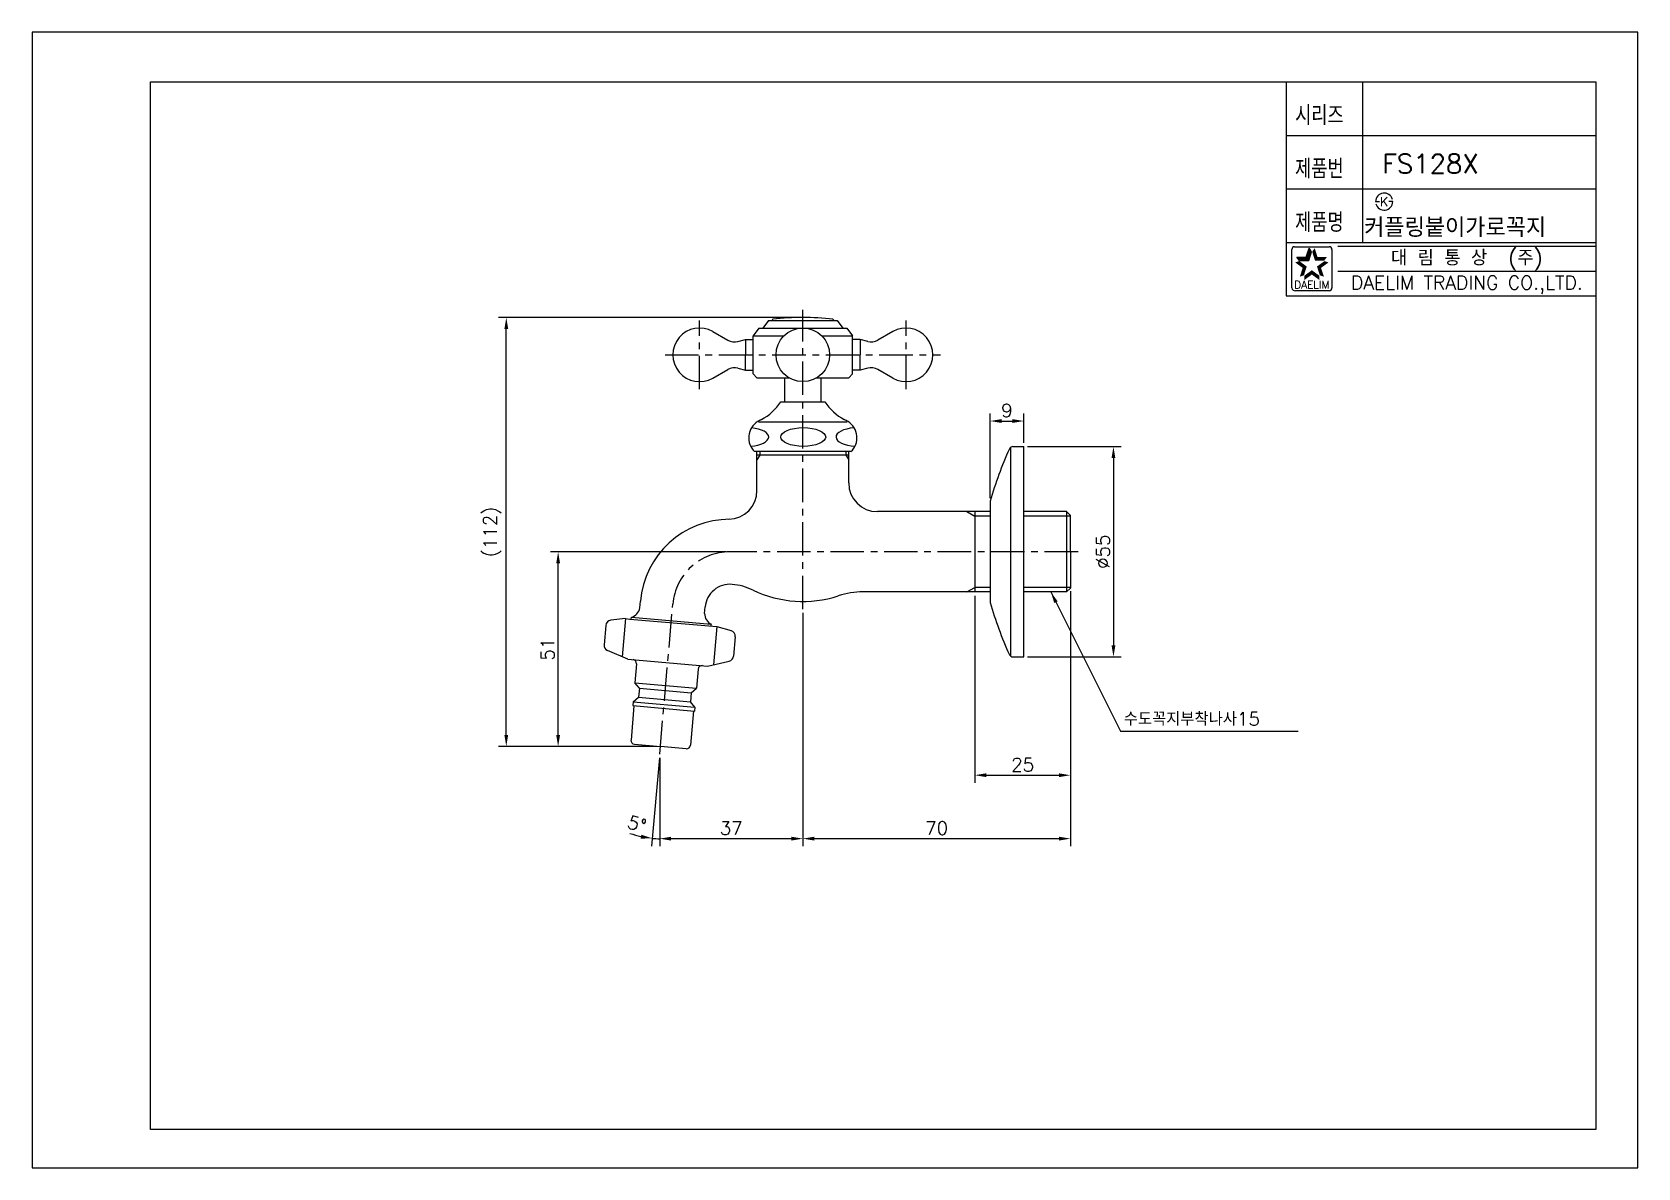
# Model space of a CAD drawing. Extents: x 6204 to 6624, y -9 to 288.
import ezdxf
from ezdxf.enums import TextEntityAlignment as Align

# ---------------------------------------------------------------- set-up
doc = ezdxf.new("R2010")
doc.units = 0
doc.header["$LTSCALE"] = 7
doc.header["$MEASUREMENT"] = 0
doc.linetypes.add('CENTER', pattern=[2, 1.25, -0.25, 0.25, -0.25])
doc.layers.get('0').update_dxf_attribs({"color": 2, "linetype": 'CONTINUOUS'})
for name, color, linetype in [('CL', 1, 'CENTER'), ('D', 2, 'CONTINUOUS'), ('DIM', 2, 'CONTINUOUS'), ('DWG', 7, 'CONTINUOUS'), ('TXT', 4, 'CONTINUOUS')]:
    doc.layers.add(name, color=color, linetype=linetype)
doc.styles.add('GHS', font='ROMANS', dxfattribs={"bigfont": 'GHS'})
doc.styles.add('ROMANS', font='romans')
doc.dimstyles.get("Standard").update_dxf_attribs({"dimtxt": 0.18, "dimasz": 0.18, "dimexe": 0.18, "dimexo": 0.0625, "dimgap": 0.09, "dimtad": 0, "dimtih": 1, "dimtoh": 1, "dimdec": 4, "dimzin": 0, "dimdsep": 46, "dimtxsty": 'Standard', "dimcen": 0.09, "dimadec": 0, "dimazin": 0, "dimtfac": 1, "dimtdec": 4, "dimtofl": 0, "dimtmove": 0, "dimatfit": 3, "dimfxl": 0, "dimtolj": 1, "dimtzin": 0, "dimarcsym": 0})

# ---------------------------------------------------------------- blocks, each defined once
blk = doc.blocks.new('BORDER')
for p, q in [((1, 1), (0, 1)), ((0, 1), (0, 0)), ((1, 0), (1, 1)), ((0, 0), (1, 0))]:
    blk.add_line(p, q)

msp = doc.modelspace()

# ---------------------------------------------------------------- linework, layer by layer
at = {"color": 7}
for p, q in [((6531.57, 275.22), (6531.57, 219.22)), ((6551.57, 275.22), (6551.57, 233.22)), ((6531.57, 261.22), (6612.57, 261.22)), ((6531.57, 247.22), (6612.57, 247.22)), ((6531.57, 233.22), (6612.57, 233.22)), ((6531.57, 219.22), (6612.57, 219.22))]:
    msp.add_line(p, q, dxfattribs=at)
at = {"color": 2, "linetype": 'Continuous'}
for p, q in [((6533.04, 221.35), (6533.04, 231.35)), ((6533.79, 232.1), (6542.79, 232.1)), ((6543.54, 231.35), (6543.54, 221.35)), ((6545.07, 232.22), (6612.57, 232.22)), ((6545.07, 225.72), (6612.57, 225.72)), ((6542.79, 220.6), (6534.04, 220.6))]:
    msp.add_line(p, q, dxfattribs=at)
at = {"color": 2}
for p, q in [((6536.81, 229.4), (6537.55, 231.71)), ((6538.22, 230.79), (6537.55, 231.71)), ((6534.38, 229.4), (6536.81, 229.4)), ((6535.05, 228.49), (6534.38, 229.4)), ((6535.05, 228.49), (6537.47, 228.49)), ((6537.47, 228.49), (6538.22, 230.79))]:
    msp.add_line(p, q, dxfattribs=at)
for p, q in [((6404.15, 213.61), (6325.59, 213.61)), ((6327.59, 104.43), (6327.59, 210.61)), ((6454.13, 166.31), (6454.13, 188.52)), ((6457.13, 186.52), (6459.95, 186.52)), ((6462.95, 180.83), (6462.95, 188.52)), ((6463.95, 179.83), (6488.4, 179.83)), ((6486.4, 176.83), (6486.4, 127.83)), ((6385.09, 152.33), (6339.15, 152.33)), ((6341.15, 104.43), (6341.15, 149.33)), ((6450.15, 140.83), (6450.15, 91.9)), ((6475.15, 142.03), (6475.15, 91.9)), ((6475.15, 142.03), (6475.15, 75.31)), ((6405.15, 136.33), (6405.15, 75.31)), ((6405.15, 135.33), (6405.15, 75.31)), ((6463.95, 124.83), (6488.4, 124.83)), ((6366.89, 101.43), (6325.59, 101.43)), ((6366.89, 101.43), (6337.02, 101.43)), ((6366.89, 101.43), (6339.15, 101.43)), ((6367.63, 98.44), (6365.61, 75.38)), ((6367.71, 98.44), (6367.71, 75.31)), ((6453.15, 93.9), (6472.15, 93.9)), ((6370.71, 77.31), (6402.15, 77.31)), ((6408.15, 77.31), (6472.15, 77.31))]:
    msp.add_line(p, q)
at = {"color": 2, "linetype": 'Continuous'}
for centre, radius, start, end in [((6533.79, 231.35), 0.75, 90, 180), ((6542.79, 231.35), 0.75, 0, 90), ((6533.92, 221.48), 0.884, 188.1301, 278.1301), ((6542.79, 221.35), 0.75, 270, 0)]:
    msp.add_arc(centre, radius, start, end, dxfattribs=at)
for start, end in [(249.4648, 257.2324), (265, 270)]:
    msp.add_arc((6367.71, 99.44), 22.15, start, end)
at = {"color": 2}
for points in [[(6536.81, 229.4), (6537.47, 228.49), (6537.55, 231.71), (6538.22, 230.79)], [(6539.03, 231.71), (6538.37, 230.79), (6539.78, 229.4), (6539.12, 228.49)], [(6535.89, 226.57), (6536.96, 226.92), (6533.92, 228), (6535, 228.35)], [(6534.38, 229.4), (6535.05, 228.49), (6536.81, 229.4), (6537.47, 228.49)], [(6535.14, 224.26), (6536.21, 224.61), (6535.89, 226.57), (6536.96, 226.92)], [(6539.78, 229.4), (6539.12, 228.49), (6542.21, 229.4), (6541.54, 228.49)], [(6542.66, 228), (6541.59, 228.35), (6540.7, 226.57), (6539.63, 226.92)], [(6540.7, 226.57), (6539.63, 226.92), (6541.45, 224.26), (6540.38, 224.61)], [(6538.29, 224.82), (6538.29, 225.95), (6536.33, 223.4), (6536.33, 224.53)], [(6540.26, 223.4), (6540.26, 224.53), (6538.29, 224.82), (6538.29, 225.95)]]:
    msp.add_solid(points, dxfattribs=at)
for points in [[(6327.09, 210.61), (6328.09, 210.61), (6327.59, 213.61)], [(6457.13, 187.02), (6457.13, 186.02), (6454.13, 186.52)], [(6459.95, 187.02), (6459.95, 186.02), (6462.95, 186.52)], [(6485.9, 176.83), (6486.9, 176.83), (6486.4, 179.83)], [(6340.65, 149.33), (6341.65, 149.33), (6341.15, 152.33)], [(6485.9, 127.83), (6486.9, 127.83), (6486.4, 124.83)], [(6327.09, 104.43), (6328.09, 104.43), (6327.59, 101.43)], [(6340.65, 104.43), (6341.65, 104.43), (6341.15, 101.43)], [(6453.15, 94.4), (6453.15, 93.4), (6450.15, 93.9)], [(6472.15, 94.4), (6472.15, 93.4), (6475.15, 93.9)], [(6362.9, 78.33), (6362.74, 77.34), (6365.78, 77.37)], [(6370.71, 77.81), (6370.71, 76.81), (6367.71, 77.31)], [(6402.15, 77.81), (6402.15, 76.81), (6405.15, 77.31)], [(6408.15, 77.81), (6408.15, 76.81), (6405.15, 77.31)], [(6472.15, 77.81), (6472.15, 76.81), (6475.15, 77.31)]]:
    msp.add_solid(points)
at = {"layer": 'CL'}
for p, q in [((6405.15, 137.33), (6405.15, 215.61)), ((6378.15, 194.83), (6378.15, 212.83)), ((6432.15, 194.83), (6432.15, 212.83)), ((6369.15, 203.83), (6441.15, 203.83)), ((6477.15, 152.33), (6386.09, 152.33)), ((6367.71, 99.44), (6371.14, 138.64))]:
    msp.add_line(p, q, dxfattribs=at)
msp.add_arc((6386.09, 137.33), 15, 90, 175, dxfattribs=at)
at = {"layer": 'D', "color": 7}
for p, q in [((6393.65, 210.83), (6392.15, 208.83)), ((6393.65, 210.83), (6416.65, 210.83)), ((6396.15, 212.83), (6394.65, 210.83)), ((6396.15, 212.83), (6414.15, 212.83)), ((6413.15, 213), (6413.15, 212.83)), ((6414.15, 212.83), (6415.65, 210.83)), ((6416.65, 210.83), (6418.15, 208.83)), ((6381.65, 209.89), (6385.53, 207.65)), ((6388.19, 207.3), (6390.15, 207.83)), ((6390.15, 207.83), (6390.15, 203.83)), ((6390.15, 207.83), (6392.15, 207.83)), ((6392.15, 198.83), (6392.15, 208.83)), ((6392.15, 208.83), (6400.26, 208.83)), ((6410.05, 208.83), (6418.15, 208.83)), ((6418.15, 198.83), (6418.15, 208.83)), ((6420.15, 207.83), (6418.15, 207.83)), ((6420.15, 207.83), (6420.15, 203.83)), ((6422.12, 207.3), (6420.15, 207.83)), ((6428.65, 209.89), (6424.78, 207.65)), ((6390.15, 199.83), (6390.15, 203.83)), ((6420.15, 199.83), (6420.15, 203.83)), ((6381.65, 197.77), (6385.53, 200.01)), ((6388.19, 200.36), (6390.15, 199.83)), ((6390.15, 199.83), (6392.15, 199.83)), ((6393.15, 197.83), (6392.15, 198.83)), ((6393.15, 197.83), (6401.55, 197.83)), ((6408.76, 197.83), (6417.15, 197.83)), ((6417.15, 197.83), (6418.15, 198.83)), ((6420.15, 199.83), (6418.15, 199.83)), ((6422.12, 200.36), (6420.15, 199.83)), ((6428.65, 197.77), (6424.78, 200.01)), ((6459.55, 124.99), (6459.55, 179.67)), ((6460.1, 179.83), (6462.95, 179.83)), ((6462.95, 124.83), (6462.95, 179.83)), ((6454.13, 165.31), (6454.13, 139.35)), ((6460.1, 124.83), (6462.95, 124.83))]:
    msp.add_line(p, q, dxfattribs=at)
at = {"layer": 'D'}
for p, q in [((6393.9, 177.63), (6393.15, 176.33)), ((6393.9, 178.51), (6393.9, 177.63)), ((6416.4, 178.51), (6416.4, 177.63)), ((6416.4, 177.63), (6417.15, 176.33)), ((6448.08, 162.83), (6450.15, 161.63)), ((6454.13, 161.63), (6450.15, 161.63)), ((6475.15, 161.63), (6462.95, 161.63)), ((6448.08, 141.83), (6450.15, 143.03)), ((6454.13, 143.03), (6450.15, 143.03)), ((6475.15, 143.03), (6462.95, 143.03))]:
    msp.add_line(p, q, dxfattribs=at)
at = {"layer": 'D', "color": 7}
msp.add_circle((6405.15, 203.83), 7, dxfattribs=at)
for centre, radius, start, end in [((6378.15, 203.83), 7, 60, 300), ((6397.3, 213), 0.15, 96.6933, 180), ((6405.15, 146.11), 67.5, 83.3067, 96.6933), ((6413, 213), 0.15, 0, 83.3067), ((6432.15, 203.83), 7, 240, 120), ((6387.28, 210.68), 3.5, 240, 285), ((6423.03, 210.68), 3.5, 255, 300), ((6387.28, 196.98), 3.5, 75, 120), ((6423.03, 196.98), 3.5, 60, 105), ((6396, 182.13), 5, 122.2333, 226.3699), ((6401.13, 174.01), 14.6, 117.832, 122.2333), ((6409.18, 174.01), 14.6, 57.7667, 62.168), ((6414.3, 182.13), 5, 313.6301, 57.7667), ((6550.29, 138.01), 100, 155.652, 163.9974), ((6460.1, 178.83), 1, 90, 155.652), ((6455.13, 165.31), 1, 163.9974, 180), ((6455.13, 139.35), 1, 180, 196.0026), ((6550.29, 166.64), 100, 196.0026, 204.348), ((6460.1, 125.83), 1, 204.348, 270)]:
    msp.add_arc(centre, radius, start, end, dxfattribs=at)
at = {"layer": 'DIM'}
for p, q in [((6554.95, 243.9), (6555.45, 243.9)), ((6555.45, 243.9), (6555.95, 243.9)), ((6558.95, 243.9), (6558.45, 243.9)), ((6559.45, 243.9), (6558.95, 243.9))]:
    msp.add_line(p, q, dxfattribs=at)
for start, end in [(15, 180), (195, 0)]:
    msp.add_arc((6557.2, 243.9), 2.25, start, end, dxfattribs=at)
at = {"layer": 'DWG'}
for p, q in [((6400.4, 197.83), (6400.4, 191.51)), ((6409.9, 197.83), (6409.9, 191.51)), ((6399.4, 191.51), (6410.9, 191.51)), ((6393.58, 186.31), (6416.73, 186.31)), ((6417.75, 178.51), (6392.55, 178.51)), ((6393.15, 168.33), (6393.15, 178.45)), ((6417.15, 177.63), (6393.15, 177.63)), ((6417.15, 170.33), (6417.15, 178.51)), ((6454.13, 162.83), (6424.65, 162.83)), ((6450.15, 162.83), (6450.15, 141.83)), ((6474.15, 162.83), (6462.95, 162.83)), ((6474.15, 162.83), (6474.15, 141.83)), ((6474.15, 162.83), (6475.15, 161.83)), ((6475.15, 152.33), (6475.15, 161.83)), ((6475.15, 152.33), (6475.15, 142.83)), ((6474.15, 141.83), (6475.15, 142.83)), ((6362.52, 137.64), (6362.68, 139.38)), ((6454.13, 141.83), (6420.93, 141.83)), ((6474.15, 141.83), (6462.95, 141.83)), ((6358.77, 134.85), (6354.93, 134.45)), ((6358.77, 134.85), (6357.9, 124.89)), ((6358.77, 134.85), (6359.91, 134.75)), ((6359.91, 134.75), (6382.68, 132.76)), ((6360.26, 134.72), (6360.3, 135.22)), ((6360.3, 135.22), (6381.22, 133.39)), ((6379.46, 136.16), (6379.61, 137.9)), ((6353.59, 133.09), (6353.15, 128.03)), ((6381.18, 132.89), (6381.22, 133.39)), ((6382.68, 132.76), (6381.8, 122.8)), ((6382.68, 132.76), (6386.38, 131.7)), ((6359.38, 124.26), (6354.06, 126.52)), ((6387.46, 130.12), (6387.02, 125.07)), ((6359.38, 124.26), (6380.23, 122.43)), ((6361.65, 123.05), (6361.21, 118.07)), ((6380.23, 122.43), (6385.86, 123.73)), ((6361.21, 118.07), (6377.35, 116.66)), ((6362.4, 116.67), (6361.21, 118.07)), ((6377.79, 121.64), (6377.35, 116.66)), ((6360.78, 113.09), (6362.19, 114.27)), ((6362.4, 116.67), (6362.19, 114.27)), ((6362.19, 114.27), (6375.73, 113.09)), ((6362.4, 116.67), (6375.94, 115.48)), ((6375.94, 115.48), (6375.73, 113.09)), ((6375.94, 115.48), (6377.35, 116.66)), ((6360.99, 112.07), (6360.21, 103.1)), ((6360.78, 113.09), (6360.69, 112.1)), ((6360.69, 112.1), (6376.83, 110.68)), ((6360.78, 113.09), (6376.92, 111.68)), ((6376.92, 111.68), (6375.73, 113.09)), ((6376.53, 110.71), (6375.75, 101.74)), ((6376.92, 111.68), (6376.83, 110.68)), ((6361.11, 102.02), (6367.89, 101.43)), ((6374.66, 100.84), (6367.89, 101.43))]:
    msp.add_line(p, q, dxfattribs=at)
at = {"layer": 'DWG', "color": 7}
for centre, start, end in [((6387.77, 199.3), 297.832, 326.1902), ((6422.54, 199.3), 213.8098, 242.168)]:
    msp.add_arc(centre, 14, start, end, dxfattribs=at)
at = {"layer": 'DWG'}
for centre, radius, start, end in [((6385.65, 168.33), 7.5, 270.7988, 0), ((6424.65, 170.33), 7.5, 180, 270), ((6386.09, 137.33), 23.5, 90, 175), ((6386.09, 137.33), 6.5, 84.8308, 175), ((6385.23, 127.87), 16, 64.334, 84.8308), ((6405.15, 169.33), 30, 244.334, 288.0141), ((6420.93, 120.83), 21, 90, 108.0141), ((6355.09, 132.96), 1.5, 96, 175), ((6359.56, 138.12), 3, 284.3, 350.6969), ((6382.46, 136.12), 3, 179.3031, 245.7), ((6385.97, 130.25), 1.5, 355, 74), ((6354.65, 127.9), 1.5, 175, 247), ((6360.65, 123.14), 1, 355, 85), ((6378.78, 121.56), 1, 85, 175), ((6385.53, 125.2), 1.5, 283, 355), ((6361.2, 103.02), 1, 175, 265), ((6374.75, 101.83), 1, 265, 355)]:
    msp.add_arc(centre, radius, start, end, dxfattribs=at)
at = {"layer": 'DWG', "color": 7}
for centre, start_param, end_param in [((6390.34, 182.34), 1.77077, 4.474542), ((6419.73, 182.34), 4.910537, 7.694129)]:
    msp.add_ellipse(centre, major_axis=(-5.89, 0), ratio=0.416553, start_param=start_param, end_param=end_param, dxfattribs=at)
msp.add_ellipse((6405.26, 182.34), major_axis=(-5.89, 0), ratio=0.416553, dxfattribs=at)
at = {"layer": 'TXT'}
for p, q in [((6234.57, 1.22), (6234.57, 275.22)), ((6234.57, 275.22), (6612.57, 275.22)), ((6612.57, 275.22), (6612.57, 1.22)), ((6612.57, 1.22), (6234.57, 1.22))]:
    msp.add_line(p, q, dxfattribs=at)

# ---------------------------------------------------------------- block references
at = {"xscale": 420, "yscale": 297, "zscale": 420}
msp.add_blockref('BORDER', (6203.57, -8.78), dxfattribs=at)

# ---------------------------------------------------------------- texts
at = {"color": 7, "style": 'GHS'}
msp.add_text('FS128X', height=5, dxfattribs=at).set_placement((6569.31, 253.8), align=Align.MIDDLE)
at = {"style": 'GHS'}
msp.add_text('커플링붙이가로꼭지', height=5, dxfattribs=at).set_placement((6551.97, 234.63))
at = {"color": 7, "linetype": 'Continuous'}
for s, height, style, p in [('대 림 통 상  (주)', 4, 'GHS', (6578.83, 228.91)), ('DAELIM TRADING CO.,LTD.', 3.6, 'ROMANS', (6578.83, 222.15))]:
    msp.add_text(s, height=height, dxfattribs=dict(at, style=style)).set_placement(p, align=Align.MIDDLE)
at = {"color": 2, "linetype": 'Continuous', "style": 'ROMANS'}
msp.add_text('DAELIM', height=2, dxfattribs=at).set_placement((6538.29, 221.15), align=Align.CENTER)
at = {"char_height": 3.5, "attachment_point": 5, "style": 'GHS'}
for s, insert in [('\\A1;9', (6458.54, 189.27)), ('\\A1;25', (6462.65, 96.65)), ('\\A1;37', (6386.43, 80.06)), ('\\A1;70', (6440.15, 80.06))]:
    msp.add_mtext(s, dxfattribs=dict(at, insert=insert))
for s, insert, rotation in [('\\A1;(112)', (6323.92, 157.52), 90), ('\\A1;%%C55', (6483.65, 152.33), 90), ('\\A1;51', (6338.4, 126.88), 90), ('\\A1;5%%D', (6361.76, 81.12), 341.9959)]:
    msp.add_mtext(s, dxfattribs=dict(at, insert=insert, rotation=rotation))
at = {"layer": 'D', "style": 'GHS'}
msp.add_text('수도꼭지부착나사15', height=3.5, dxfattribs=at).set_placement((6489.09, 106.87))
at = {"layer": 'DIM', "style": 'GHS', "width": 0.8}
for s, p in [('시리즈', (6533.91, 263.95)), ('제품번', (6533.91, 249.95)), ('제품명', (6533.91, 235.95))]:
    msp.add_text(s, height=5, dxfattribs=at).set_placement(p)
at = {"layer": 'DIM', "style": 'GHS'}
msp.add_text('K', height=2.39, dxfattribs=at).set_placement((6557.2, 243.9), align=Align.MIDDLE)

# ---------------------------------------------------------------- leaders
at = {"layer": 'DIM'}
msp.add_leader([(6470.02, 141.83), (6488.21, 105.38), (6534.72, 105.38)], dimstyle='Standard', override={"dimtxt": 3.5, "dimasz": 3, "dimexe": 2, "dimexo": 1, "dimgap": 1, "dimtih": 0, "dimtoh": 0, "dimtxsty": 'GHS', "dimcen": -0.9, "dimtix": 1, "dimtofl": 1, "dimtmove": 2}, dxfattribs=at)

doc.saveas('drawing.dxf')
